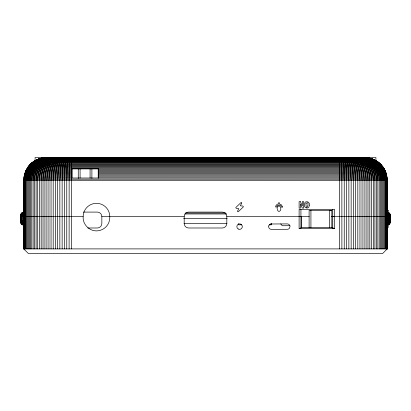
<?xml version="1.0" encoding="UTF-8"?>
<svg xmlns="http://www.w3.org/2000/svg" width="411" height="411" viewBox="0 0 411 411"><rect width="100%" height="100%" fill="white"/><g stroke="black" fill="none" stroke-linecap="round" stroke-linejoin="round"><path stroke-width="0.62" d="M23.735 233.448L23.761 179.165L387.239 179.165L387.213 248.896L382.723 253.443L28.277 253.443L23.735 248.896L23.761 180.28L24.47 174.757L26.417 169.568L71.899 169.568M24.002 248.896L24.002 224.858M24.249 248.896L24.249 180.28C23.92 168.053 34.93 157.002 47.203 157.557M25.79 248.896L25.79 180.28C25.451 168.515 35.541 157.315 47.532 157.557M29.366 248.896L29.366 180.28C29.017 169.168 37.684 157.47 49.407 157.557M31.775 248.896L31.775 180.28C31.442 169.604 39.143 157.608 50.666 157.557M36.096 248.896L36.096 180.28C35.916 170.596 41.388 158.667 52.105 157.588M37.709 248.896L37.709 180.28C37.586 170.848 42.441 158.831 52.988 157.588M43.027 248.896L43.027 180.28C43.119 171.613 46.001 159.509 55.896 157.588M53.189 248.896L53.189 180.28C53.82 172.697 53.456 160.747 61.881 157.557M59.852 248.896L59.852 180.28C60.7 173.165 59.102 162.33 65.375 157.557M98.26 168.921L98.26 178.009L98.26 168.921L71.899 168.921L71.899 178.009L23.843 178.05L24.711 173.683L71.899 173.683M78.265 178.384L78.265 168.921M80.083 178.009L80.083 168.921M90.081 178.009L90.081 168.921M91.894 178.384L91.894 168.921M83.382 212.091L97.304 212.091A4.547 4.547 0 0 1 101.846 216.633L101.846 223.45A4.547 4.547 0 0 1 97.304 227.992L87.81 227.992M225.896 213.36L225.896 213.972M269.241 224.812L271.168 224.812L271.168 223.553M300.929 209.363L300.929 228.511L299.11 228.511L299.11 209.363L334.554 209.363L334.554 228.511L332.735 228.516L332.74 209.363M301.381 227.602L301.381 216.356M309.108 227.602L309.108 210.334L331.831 210.334L331.831 227.607M310.927 227.602L310.927 210.334M329.555 227.602L329.555 210.334L331.831 210.334M351.148 248.896L351.148 180.28C350.306 173.165 351.898 162.33 345.625 157.557M357.817 248.896L357.817 180.28C357.185 172.697 357.549 160.747 349.119 157.557M367.979 248.896L367.979 180.28C367.881 171.613 365.004 159.509 355.109 157.588M373.296 248.896L373.296 180.28C373.419 170.848 368.564 158.831 358.017 157.588M374.909 248.896L374.909 180.28C375.084 170.596 369.612 158.667 358.901 157.588M377.879 248.896L377.879 180.28C378.13 170.118 371.518 158.405 360.524 157.588M379.23 248.896L379.23 180.28C379.558 169.604 371.863 157.608 360.334 157.557M381.634 248.896L381.634 180.28C381.989 169.168 373.316 157.47 361.598 157.557M385.215 248.896L385.215 180.28C385.549 168.515 375.464 157.315 363.473 157.557M386.751 248.896L386.751 180.28C387.085 168.053 376.07 157.002 363.797 157.557M386.998 248.896L386.998 227.386M387.27 242.536L387.27 235.267M387.27 228.511L387.27 227.262M387.27 204.806L387.27 198.708M387.27 196.165L387.27 193.828M388.179 210.334L386.967 210.34L388.179 210.334L388.179 227.602L386.967 227.607M387.624 225.038C391.642 224.262 390.363 218.688 390.45 215.688L390.09 214.11L389.083 212.847L389.083 224.447L387.624 225.146M389.083 224.349L390.358 222.361L390.358 214.881L390.45 215.785L389.659 213.735L387.624 212.585M386.998 180.28C387.373 168.572 377.241 157.891 365.538 157.588M387.147 210.894L387.183 179.165L385.888 172.625L387.162 178.05L71.899 178.009L71.899 168.921M390.358 222.372L390.45 221.508L389.659 223.558L387.624 224.699M390.358 222.243L390.45 221.401L389.659 222.67L387.624 223.466M24.187 225.238C19.435 225.053 20.375 218.786 20.55 215.698C20.535 213.751 22.24 212.04 24.187 212.061M24.187 212.513C22.4 212.482 20.601 213.859 20.55 215.718C20.54 213.787 22.276 212.148 24.187 212.174M20.55 215.698L20.642 215.056M20.55 215.893C20.617 214.085 22.538 213.026 24.187 213.052M390.45 221.401L390.358 222.038L390.45 221.257L390.358 221.765M386.895 204.858L387.27 203.003M29.669 165.022L28.94 165.864L30.388 164.215L380.612 164.215L377.17 161.389L33.83 161.389C27.676 165.582 24.069 172.897 23.853 180.28L23.817 179.165L23.792 248.896L387.27 248.896L387.183 179.165L387.239 180.28L23.735 180.28L24.038 181.492M24.187 215.595L21.346 215.898L20.55 216.607L83.156 216.633A13.322 13.322 0 0 1 96.477 203.311A13.322 13.322 0 0 1 109.794 216.633L109.794 217.542A13.322 13.322 0 0 1 98.28 230.741C90.204 232.071 82.452 224.735 83.156 216.633M387.624 220.686L390.45 220.892M20.55 216.212C20.997 214.773 22.929 214.722 24.187 214.634M24.639 174.757L24.937 173.683M25.117 172.625L26.967 168.597L384.038 168.597L384.588 169.568L98.26 169.568M25.287 172.625L25.682 171.582M390.358 222.032L389.659 223.173L387.624 224.17M26.134 170.565L26.633 169.568M20.642 216.222C20 215.724 22.384 213.258 24.187 213.771M26.468 169.568L28.205 166.743L382.795 166.743L383.437 167.657L27.563 167.657M27.183 168.597L29.823 165.022L33.065 162.032M28.251 166.743L27.614 167.657L29.618 165.022L381.382 165.022L378.921 162.715L32.043 162.715L30.388 164.215M30.018 165.022L33.25 162.032M30.584 164.215L32.079 162.715M32.228 162.715L37.92 159.288L44.357 157.67M32.043 162.715L32.921 162.032L378.084 162.032L379.759 163.444L31.195 163.444M33.877 161.389L34.776 160.793L376.229 160.793L372.202 158.887L368.944 157.994M34.817 160.793L39.857 158.538L45.467 157.588M70.219 157.557L69.557 162.032L69.14 174.757L69.105 248.896M42.056 157.994L35.788 160.244L375.258 160.244L378.038 162.032M68.997 157.557C66.109 164.451 67.296 172.836 66.772 180.28L66.772 248.896M67.779 157.557C63.618 163.855 65.144 172.918 64.445 180.28L64.445 248.896M387.624 222.623C390.794 221.986 391.76 220.476 387.624 221.678M66.572 157.557C61.275 163.033 62.95 173.118 62.138 180.28L62.138 248.896M54.884 157.588C44.742 159.252 41.192 171.361 41.177 180.28L41.177 248.896M51.267 157.588C40.406 158.523 34.344 170.354 34.565 180.28L34.565 248.896M50.476 157.588C39.482 158.405 32.875 170.118 33.121 180.28L33.121 248.896M64.193 157.557C57.083 161.657 58.419 173.144 57.597 180.28L57.597 248.896M47.327 157.588C35.86 158.04 27.064 169.157 27.367 180.28L27.367 248.896M46.124 157.588C34.493 157.942 24.871 168.787 25.163 180.28L25.163 248.896M45.842 157.588C34.175 157.922 24.367 168.7 24.65 180.28L24.65 248.896M63.027 157.557C55.202 161.045 56.132 173.062 55.372 180.28L55.372 248.896M60.761 157.557C51.817 160.254 51.565 172.512 51.046 180.28L51.046 248.896M59.667 157.557C50.286 159.807 49.351 172.291 48.955 180.28L48.955 248.896M58.598 157.557C48.842 159.417 47.193 172.045 46.916 180.28L46.916 248.896M57.561 157.557C47.486 159.072 45.102 171.783 44.938 180.28L44.938 248.896M54.663 157.557C43.869 158.297 39.292 170.935 39.405 180.28L39.405 248.896M50.008 157.557C38.382 157.531 30.178 169.378 30.522 180.28L30.522 248.896M48.852 157.557C37.052 157.418 27.963 168.978 28.313 180.28L28.313 248.896M48.359 157.557C36.255 157.074 26.16 168.489 26.525 180.28L26.525 248.896M46.577 157.557L45.338 157.588L367.881 157.803L43.119 157.803L366.776 157.67M42.02 157.994L368.98 157.994L367.85 157.803M40.936 158.24L370.07 158.24M39.857 158.538L371.143 158.538L375.217 160.244M38.798 158.887L372.202 158.887M37.761 159.288L373.245 159.288M36.738 159.74L374.262 159.74M28.893 165.864L382.112 165.864L380.571 164.215M71.899 170.565L25.914 170.565L25.518 171.582L71.899 171.582M98.26 170.565L385.086 170.565L385.539 171.582L98.26 171.582M25.061 172.625L71.899 172.625M98.26 172.625L385.939 172.625L383.987 168.597L382.59 166.743M98.26 173.683L386.289 173.683M24.413 174.757L71.899 174.757M98.26 174.757L386.587 174.757M24.172 175.846L71.899 175.846M98.26 175.846L386.833 175.846M23.982 176.946L71.899 176.946M98.26 176.946L387.023 176.946M23.735 208.454L24.249 208.454M185.279 213.016L225.675 213.016M184.904 213.967L226.261 213.967M101.846 216.633L184.19 216.633A4.547 4.547 0 0 1 188.731 212.091L222.269 212.091A4.547 4.547 0 0 1 226.815 216.633L226.815 223.45A4.547 4.547 0 0 1 222.274 227.997L188.736 227.992A4.547 4.547 0 0 1 184.195 223.45L184.19 216.633M226.815 216.633L309.2 216.633M331.292 216.633L387.27 216.633L387.27 208.68M387.624 216.597L390.45 216.597L389.659 215.893L387.624 215.605M332.74 216.633L334.554 216.633M183.625 218.513L227.175 218.513M24.187 220.697L20.55 220.697L21.346 221.401L24.187 221.704M184.041 223.45L226.959 223.45M241.653 224.812L238.447 224.812L238.447 223.599M289.868 225.721L282.223 225.721L280.708 223.903M300.826 227.607L333.08 227.607M299.11 228.511L334.554 228.511M364.429 157.557L365.662 157.588M362.148 157.557C373.948 157.418 383.042 168.978 382.687 180.28L382.687 248.896M362.646 157.557C374.745 157.074 384.845 168.489 384.48 180.28L384.48 248.896M360.992 157.557C372.623 157.531 380.827 169.378 380.478 180.28L380.478 248.896M356.337 157.557C367.136 158.297 371.714 170.935 371.595 180.28L371.595 248.896M353.439 157.557C363.514 159.072 365.898 171.783 366.062 180.28L366.062 248.896M352.402 157.557C362.158 159.417 363.807 172.045 364.084 180.28L364.084 248.896M24.187 222.664L21.346 222.074L20.55 220.897M351.338 157.557C360.719 159.807 361.649 172.291 362.045 180.28L362.045 248.896M350.239 157.557C359.183 160.254 359.435 172.512 359.954 180.28L359.954 248.896M24.187 223.527C22.769 223.507 20.894 222.983 20.55 221.406C20.493 223.332 22.338 224.827 24.187 224.791M347.973 157.557C355.803 161.045 354.868 173.062 355.628 180.28L355.628 248.896M365.163 157.588C376.83 157.922 386.638 168.7 386.35 180.28L386.35 248.896M364.881 157.588C376.512 157.942 386.129 168.787 385.837 180.28L385.837 248.896M363.673 157.588C375.14 158.04 383.941 169.157 383.638 180.28L383.638 248.896M346.812 157.557C353.922 161.657 352.581 173.144 353.403 180.28L353.403 248.896M24.187 224.247C22.543 224.272 20.612 223.214 20.55 221.406M359.738 157.588C370.599 158.523 376.656 170.354 376.44 180.28L376.44 248.896M24.187 225.125C22.276 225.151 20.535 223.512 20.55 221.58M356.116 157.588C366.258 159.252 369.813 171.361 369.823 180.28L369.823 248.896M344.428 157.557C349.725 163.033 348.055 173.118 348.862 180.28L348.862 248.896M387.624 214.665L389.659 215.22L390.45 216.037L389.659 214.619L387.624 213.823M343.221 157.557C347.387 163.855 345.862 172.918 346.555 180.28L346.555 248.896M342.003 157.557C344.896 164.451 343.709 172.836 344.233 180.28L344.233 248.896M387.624 213.119L389.659 214.116L390.45 215.893M370.034 158.24L371.107 158.538M387.624 212.256L389.659 213.509L390.45 215.698L390.358 215.051M387.624 212.148L389.083 212.852M340.781 157.557L341.443 162.032L341.865 174.757L341.895 248.896M377.899 162.032L381.182 165.022L384.038 168.597M377.75 162.032L380.982 165.022M381.336 165.022L382.795 166.743M382.744 166.743L383.386 167.657M383.982 168.597L385.035 170.565M390.358 216.217L390.358 215.852L390.45 216.212M384.367 169.568L384.871 170.565M385.318 171.582L385.718 172.625M386.068 173.683L386.361 174.757M20.642 221.765L20.55 221.262L20.642 222.372L20.642 214.886M387.147 180.28L387.008 179.165L387.039 248.896M20.642 222.243L20.55 221.514L20.642 222.372M390.358 214.922L390.45 215.718M387.1 178.05L387.239 179.165M24.002 180.28L23.992 179.165L23.961 248.896M387.27 193.935L387.27 194.259M387.265 195.02L387.265 210.946M390.09 214.182L390.09 223.111M389.659 213.509L389.659 223.784M388.39 212.528L388.39 224.766M387.239 227.386L387.239 248.896M387.147 227.386L387.147 248.896M375.911 161.194L375.911 157.557L35.094 157.557L35.094 161.194M339.553 157.588L339.553 248.896M271.168 223.599L271.168 224.812M71.447 157.588L71.447 248.896M23.853 224.858L23.853 248.896M23.376 212.153L23.376 225.146M22.61 212.42L22.61 224.879M21.917 212.852L21.922 224.447M21.341 213.427L21.346 223.872M20.91 214.121L20.91 223.183M309.226 205.361C309.586 209.78 303.015 208.264 304.566 204.288C304.238 199.982 310.752 201.467 309.226 205.361M282.455 206.872L282.177 207.36L281.597 207.242C281.119 204.334 276.86 204.329 276.382 207.242C274.209 207.427 276.952 203.517 278.473 203.979L278.627 202.69L279.357 202.69L279.506 203.979L281.463 204.914L282.455 206.872M305.938 203.527C305.99 213.905 310.593 199.314 305.938 203.527M268.758 225.927L268.666 226.631A2.728 2.728 0 0 0 271.394 229.359L288.003 229.266L289.226 228.557L290.022 226.631A2.728 2.728 0 0 0 287.294 223.903L270.685 223.995L269.462 224.704L268.758 225.927M277.553 206.79C276.171 208.798 278.293 213.427 280.42 210.555C281.797 208.552 279.675 203.887 277.553 206.79M241.74 203.008L240.353 205.783L242.901 206.081L243.415 206.82L238.349 211.686L237.702 211.763L237.512 211.141L238.801 208.665L236.263 208.341L235.75 207.601L240.856 202.685L241.504 202.613L241.74 203.008M300.415 201.637L299.11 201.637L299.11 208.1L300.41 208.1L300.41 203.856L302.326 208.1L303.631 208.1L303.631 201.637L302.326 201.637L302.326 205.875L300.415 201.637M238.221 228.994A2.728 2.728 0 0 0 242.31 226.631A2.728 2.728 0 0 0 238.221 224.267A2.728 2.728 0 0 0 238.221 228.994"/></g></svg>
